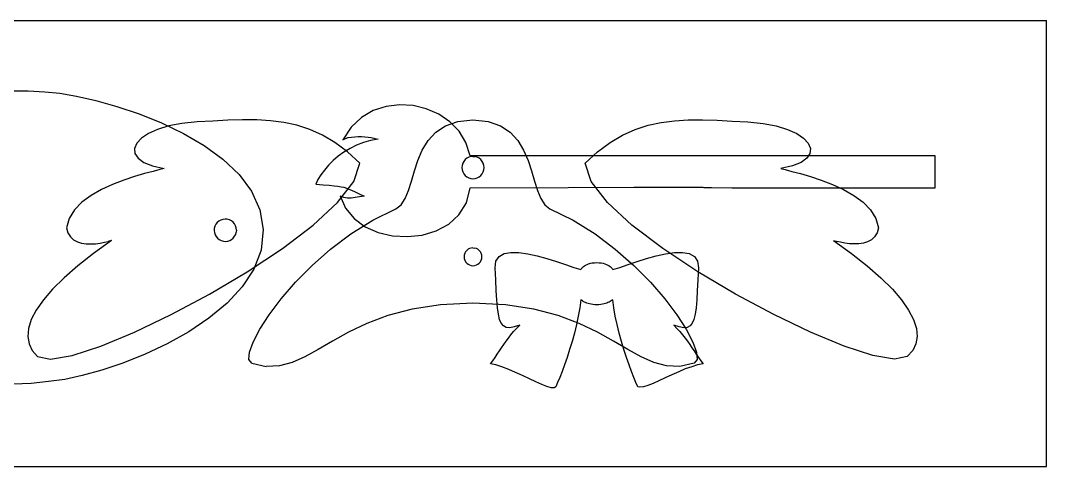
# Model space of a CAD drawing. Extents: x -1 to 1, y -0.25 to 0.25.
# Drawn here: x -0.151 to 1, y -0.25 to 0.25 of the extents above; entities that cross this region are included whole.
import ezdxf

# ---------------------------------------------------------------- set-up
doc = ezdxf.new("R2010")
doc.units = 0

msp = doc.modelspace()

# ---------------------------------------------------------------- linework, layer by layer
for p, q in [((-1, 0.25, 0), (1, 0.25, 0)), ((-1, 0.25, 0), (1, 0.25, 0)), ((1, -0.25, 0), (1, 0.25, 0)), ((1, -0.25, 0), (1, 0.25, 0)), ((-0.1617, 0.1713, 0), (-0.1422, 0.1711, 0)), ((-0.1422, 0.1711, 0), (-0.1237, 0.1701, 0)), ((-0.1237, 0.1701, 0), (-0.1069, 0.1684, 0)), ((-0.1069, 0.1684, 0), (-0.0881, 0.1652, 0)), ((-0.0881, 0.1652, 0), (-0.0664, 0.1603, 0)), ((-0.0664, 0.1603, 0), (-0.0427, 0.1537, 0)), ((-0.0427, 0.1537, 0), (-0.0179, 0.1453, 0)), ((0.2591, 0.1537, 0), (0.2447, 0.149, 0)), ((0.2742, 0.1555, 0), (0.2591, 0.1537, 0)), ((0.2894, 0.1546, 0), (0.2742, 0.1555, 0)), ((0.3043, 0.151, 0), (0.2894, 0.1546, 0)), ((0.3182, 0.145, 0), (0.3043, 0.151, 0)), ((-0.0179, 0.1453, 0), (0.0072, 0.1352, 0)), ((0.0981, 0.1386, 0), (0.0817, 0.1381, 0)), ((0.114, 0.1385, 0), (0.0981, 0.1386, 0)), ((0.1294, 0.1376, 0), (0.114, 0.1385, 0)), ((0.2315, 0.1413, 0), (0.22, 0.1305, 0)), ((0.2447, 0.149, 0), (0.2315, 0.1413, 0)), ((0.3306, 0.1366, 0), (0.3182, 0.145, 0)), ((0.3395, 0.1369, 0), (0.3566, 0.1387, 0)), ((0.3566, 0.1387, 0), (0.3738, 0.1369, 0)), ((0.5828, 0.1376, 0), (0.5982, 0.1385, 0)), ((0.5982, 0.1385, 0), (0.6141, 0.1386, 0)), ((0.6141, 0.1386, 0), (0.6305, 0.1381, 0)), ((0.0027, 0.128, 0), (-0.0075, 0.1233, 0)), ((0.0153, 0.1319, 0), (0.0027, 0.128, 0)), ((0.0072, 0.1352, 0), (0.0319, 0.1233, 0)), ((0.0302, 0.1347, 0), (0.0153, 0.1319, 0)), ((0.0471, 0.1363, 0), (0.0302, 0.1347, 0)), ((0.0648, 0.1373, 0), (0.0471, 0.1363, 0)), ((0.0817, 0.1381, 0), (0.0648, 0.1373, 0)), ((0.1444, 0.1357, 0), (0.1294, 0.1376, 0)), ((0.1591, 0.1326, 0), (0.1444, 0.1357, 0)), ((0.1735, 0.128, 0), (0.1591, 0.1326, 0)), ((0.1877, 0.1216, 0), (0.1735, 0.128, 0)), ((0.22, 0.1305, 0), (0.2108, 0.1164, 0)), ((0.3148, 0.1247, 0), (0.3257, 0.1321, 0)), ((0.3257, 0.1321, 0), (0.3395, 0.1369, 0)), ((0.341, 0.1259, 0), (0.3306, 0.1366, 0)), ((0.3738, 0.1369, 0), (0.3876, 0.1321, 0)), ((0.3876, 0.1321, 0), (0.3985, 0.1247, 0)), ((0.5245, 0.1216, 0), (0.5387, 0.128, 0)), ((0.5387, 0.128, 0), (0.5531, 0.1326, 0)), ((0.5531, 0.1326, 0), (0.5678, 0.1357, 0)), ((0.5678, 0.1357, 0), (0.5828, 0.1376, 0)), ((0.6305, 0.1381, 0), (0.6475, 0.1373, 0)), ((0.6475, 0.1373, 0), (0.6651, 0.1363, 0)), ((0.6651, 0.1363, 0), (0.682, 0.1347, 0)), ((0.682, 0.1347, 0), (0.6969, 0.1319, 0)), ((0.6969, 0.1319, 0), (0.7095, 0.128, 0)), ((0.7095, 0.128, 0), (0.7198, 0.1233, 0)), ((-0.0153, 0.118, 0), (-0.0205, 0.1124, 0)), ((-0.0075, 0.1233, 0), (-0.0153, 0.118, 0)), ((0.0319, 0.1233, 0), (0.0551, 0.1097, 0)), ((0.2018, 0.1133, 0), (0.1877, 0.1216, 0)), ((0.2108, 0.1164, 0), (0.2136, 0.1177, 0)), ((0.2136, 0.1177, 0), (0.2168, 0.1187, 0)), ((0.2168, 0.1187, 0), (0.2203, 0.1193, 0)), ((0.2203, 0.1193, 0), (0.224, 0.1197, 0)), ((0.224, 0.1197, 0), (0.2277, 0.1198, 0)), ((0.2277, 0.1198, 0), (0.2316, 0.1198, 0)), ((0.2316, 0.1198, 0), (0.2353, 0.1195, 0)), ((0.2418, 0.1153, 0), (0.2337, 0.1131, 0)), ((0.2353, 0.1195, 0), (0.239, 0.1191, 0)), ((0.239, 0.1191, 0), (0.2423, 0.1187, 0)), ((0.2502, 0.1168, 0), (0.2418, 0.1153, 0)), ((0.2423, 0.1187, 0), (0.2454, 0.1181, 0)), ((0.2454, 0.1181, 0), (0.2481, 0.1174, 0)), ((0.2481, 0.1174, 0), (0.2502, 0.1168, 0)), ((0.2998, 0.1046, 0), (0.3063, 0.1154, 0)), ((0.3063, 0.1154, 0), (0.3148, 0.1247, 0)), ((0.3488, 0.1131, 0), (0.341, 0.1259, 0)), ((0.3985, 0.1247, 0), (0.407, 0.1154, 0)), ((0.407, 0.1154, 0), (0.4135, 0.1046, 0)), ((0.5104, 0.1133, 0), (0.5245, 0.1216, 0)), ((0.7198, 0.1233, 0), (0.7275, 0.118, 0)), ((0.7275, 0.118, 0), (0.7327, 0.1124, 0)), ((-0.0205, 0.1124, 0), (-0.0229, 0.1066, 0)), ((-0.0229, 0.1066, 0), (-0.0225, 0.101, 0)), ((0.0551, 0.1097, 0), (0.0762, 0.0944, 0)), ((0.2158, 0.1029, 0), (0.2018, 0.1133, 0)), ((0.2187, 0.1065, 0), (0.2118, 0.1024, 0)), ((0.2259, 0.1101, 0), (0.2187, 0.1065, 0)), ((0.2337, 0.1131, 0), (0.2259, 0.1101, 0)), ((0.2949, 0.0931, 0), (0.2998, 0.1046, 0)), ((0.3535, 0.0983, 0), (0.3488, 0.1131, 0)), ((0.4135, 0.1046, 0), (0.4184, 0.0931, 0)), ((0.4964, 0.1029, 0), (0.5104, 0.1133, 0)), ((0.7327, 0.1124, 0), (0.7351, 0.1066, 0)), ((0.7351, 0.1066, 0), (0.7347, 0.101, 0)), ((-0.0225, 0.101, 0), (-0.0191, 0.0957, 0)), ((-0.0191, 0.0957, 0), (-0.0126, 0.0909, 0)), ((0.0762, 0.0944, 0), (0.0942, 0.0773, 0)), ((0.1997, 0.0929, 0), (0.1945, 0.0877, 0)), ((0.2055, 0.0978, 0), (0.1997, 0.0929, 0)), ((0.2118, 0.1024, 0), (0.2055, 0.0978, 0)), ((0.2298, 0.0901, 0), (0.2158, 0.1029, 0)), ((0.2909, 0.0814, 0), (0.2949, 0.0931, 0)), ((0.3463, 0.0921, 0), (0.3451, 0.0899, 0)), ((0.3478, 0.094, 0), (0.3463, 0.0921, 0)), ((0.3497, 0.0955, 0), (0.3478, 0.094, 0)), ((0.3519, 0.0967, 0), (0.3497, 0.0955, 0)), ((0.3542, 0.0974, 0), (0.3519, 0.0967, 0)), ((0.4634, 0.0983, 0), (0.3535, 0.0983, 0)), ((0.3566, 0.0976, 0), (0.3542, 0.0974, 0)), ((0.3566, 0.0976, 0), (0.3591, 0.0974, 0)), ((0.3614, 0.0967, 0), (0.3591, 0.0974, 0)), ((0.3636, 0.0955, 0), (0.3614, 0.0967, 0)), ((0.3655, 0.094, 0), (0.3636, 0.0955, 0)), ((0.367, 0.0921, 0), (0.3655, 0.094, 0)), ((0.3682, 0.0899, 0), (0.367, 0.0921, 0)), ((0.4184, 0.0931, 0), (0.4224, 0.0814, 0)), ((0.5371, 0.0983, 0), (0.4634, 0.0983, 0)), ((0.4824, 0.0901, 0), (0.4964, 0.1029, 0)), ((0.5818, 0.0983, 0), (0.5371, 0.0983, 0)), ((0.6048, 0.0983, 0), (0.5818, 0.0983, 0)), ((0.6132, 0.0983, 0), (0.6048, 0.0983, 0)), ((0.6144, 0.0983, 0), (0.6132, 0.0983, 0)), ((0.6156, 0.0983, 0), (0.6144, 0.0983, 0)), ((0.6241, 0.0983, 0), (0.6156, 0.0983, 0)), ((0.647, 0.0983, 0), (0.6241, 0.0983, 0)), ((0.6917, 0.0983, 0), (0.647, 0.0983, 0)), ((0.7654, 0.0983, 0), (0.6917, 0.0983, 0)), ((0.7313, 0.0957, 0), (0.7248, 0.0909, 0)), ((0.7347, 0.101, 0), (0.7313, 0.0957, 0)), ((0.8753, 0.0983, 0), (0.7654, 0.0983, 0)), ((0.8753, 0.097, 0), (0.8753, 0.0983, 0)), ((0.8753, 0.096, 0), (0.8753, 0.097, 0)), ((0.8753, 0.0953, 0), (0.8753, 0.096, 0)), ((0.8753, 0.0946, 0), (0.8753, 0.0953, 0)), ((0.8753, 0.0939, 0), (0.8753, 0.0946, 0)), ((0.8753, 0.0932, 0), (0.8753, 0.0939, 0)), ((0.8753, 0.0922, 0), (0.8753, 0.0932, 0)), ((0.8753, 0.0909, 0), (0.8753, 0.0922, 0)), ((-0.0126, 0.0909, 0), (-0.0028, 0.0869, 0)), ((-0.0022, 0.0809, 0), (-0.0119, 0.0784, 0)), ((-0.0028, 0.0869, 0), (0.0103, 0.084, 0)), ((0.0053, 0.0828, 0), (-0.0022, 0.0809, 0)), ((0.0103, 0.084, 0), (0.0053, 0.0828, 0)), ((0.1899, 0.0824, 0), (0.186, 0.077, 0)), ((0.1945, 0.0877, 0), (0.1899, 0.0824, 0)), ((0.2229, 0.0695, 0), (0.2298, 0.0901, 0)), ((0.2875, 0.0699, 0), (0.2909, 0.0814, 0)), ((0.3444, 0.0876, 0), (0.3441, 0.0851, 0)), ((0.3441, 0.0851, 0), (0.3444, 0.0827, 0)), ((0.3451, 0.0899, 0), (0.3444, 0.0876, 0)), ((0.3444, 0.0827, 0), (0.3451, 0.0804, 0)), ((0.3689, 0.0876, 0), (0.3682, 0.0899, 0)), ((0.3682, 0.0804, 0), (0.3689, 0.0827, 0)), ((0.3691, 0.0851, 0), (0.3689, 0.0876, 0)), ((0.3689, 0.0827, 0), (0.3691, 0.0851, 0)), ((0.4224, 0.0814, 0), (0.4258, 0.0699, 0)), ((0.4893, 0.0695, 0), (0.4824, 0.0901, 0)), ((0.715, 0.0869, 0), (0.7019, 0.084, 0)), ((0.7019, 0.084, 0), (0.7069, 0.0828, 0)), ((0.7069, 0.0828, 0), (0.7144, 0.0809, 0)), ((0.7144, 0.0809, 0), (0.7241, 0.0784, 0)), ((0.7248, 0.0909, 0), (0.715, 0.0869, 0)), ((0.8753, 0.0892, 0), (0.8753, 0.0909, 0)), ((0.8753, 0.0869, 0), (0.8753, 0.0892, 0)), ((0.8753, 0.084, 0), (0.8753, 0.0869, 0)), ((0.8753, 0.0803, 0), (0.8753, 0.084, 0)), ((-0.0352, 0.0711, 0), (-0.0478, 0.0662, 0)), ((-0.0231, 0.0751, 0), (-0.0352, 0.0711, 0)), ((-0.0119, 0.0784, 0), (-0.0231, 0.0751, 0)), ((0.0942, 0.0773, 0), (0.1083, 0.0585, 0)), ((0.1827, 0.0717, 0), (0.1802, 0.0665, 0)), ((0.186, 0.077, 0), (0.1827, 0.0717, 0)), ((0.2047, 0.046, 0), (0.2229, 0.0695, 0)), ((0.2842, 0.0594, 0), (0.2875, 0.0699, 0)), ((0.3451, 0.0804, 0), (0.3463, 0.0782, 0)), ((0.3463, 0.0782, 0), (0.3478, 0.0763, 0)), ((0.3478, 0.0763, 0), (0.3497, 0.0747, 0)), ((0.3497, 0.0747, 0), (0.3519, 0.0736, 0)), ((0.3519, 0.0736, 0), (0.3542, 0.0729, 0)), ((0.3542, 0.0729, 0), (0.3566, 0.0726, 0)), ((0.3566, 0.0726, 0), (0.3591, 0.0729, 0)), ((0.3591, 0.0729, 0), (0.3614, 0.0736, 0)), ((0.3614, 0.0736, 0), (0.3636, 0.0747, 0)), ((0.3636, 0.0747, 0), (0.3655, 0.0763, 0)), ((0.3655, 0.0763, 0), (0.367, 0.0782, 0)), ((0.367, 0.0782, 0), (0.3682, 0.0804, 0)), ((0.4258, 0.0699, 0), (0.4291, 0.0594, 0)), ((0.5075, 0.046, 0), (0.4893, 0.0695, 0)), ((0.7241, 0.0784, 0), (0.7353, 0.0751, 0)), ((0.7353, 0.0751, 0), (0.7474, 0.0711, 0)), ((0.7474, 0.0711, 0), (0.76, 0.0662, 0)), ((0.8753, 0.0767, 0), (0.8753, 0.0803, 0)), ((0.8753, 0.0738, 0), (0.8753, 0.0767, 0)), ((0.8753, 0.0715, 0), (0.8753, 0.0738, 0)), ((0.8753, 0.0698, 0), (0.8753, 0.0715, 0)), ((0.8753, 0.0685, 0), (0.8753, 0.0698, 0)), ((-0.0601, 0.0605, 0), (-0.0717, 0.0538, 0)), ((-0.0478, 0.0662, 0), (-0.0601, 0.0605, 0)), ((0.1083, 0.0585, 0), (0.1176, 0.0379, 0)), ((0.1802, 0.0665, 0), (0.1886, 0.0658, 0)), ((0.1886, 0.0658, 0), (0.1954, 0.0653, 0)), ((0.1954, 0.0653, 0), (0.2009, 0.0647, 0)), ((0.2009, 0.0647, 0), (0.2052, 0.0642, 0)), ((0.2052, 0.0642, 0), (0.2088, 0.0637, 0)), ((0.2088, 0.0637, 0), (0.2118, 0.063, 0)), ((0.2118, 0.063, 0), (0.2146, 0.0621, 0)), ((0.2146, 0.0621, 0), (0.2174, 0.0611, 0)), ((0.2174, 0.0611, 0), (0.2205, 0.0597, 0)), ((0.2205, 0.0597, 0), (0.2243, 0.0579, 0)), ((0.2243, 0.0579, 0), (0.2289, 0.0558, 0)), ((0.2806, 0.0504, 0), (0.2842, 0.0594, 0)), ((0.3492, 0.0457, 0), (0.3535, 0.0623, 0)), ((0.3535, 0.0623, 0), (0.4634, 0.0627, 0)), ((0.4291, 0.0594, 0), (0.4327, 0.0504, 0)), ((0.4634, 0.0627, 0), (0.5371, 0.063, 0)), ((0.5371, 0.063, 0), (0.5818, 0.0631, 0)), ((0.5818, 0.0631, 0), (0.6048, 0.0632, 0)), ((0.6048, 0.0632, 0), (0.6132, 0.0631, 0)), ((0.6132, 0.0631, 0), (0.6144, 0.063, 0)), ((0.6144, 0.063, 0), (0.6156, 0.0629, 0)), ((0.6156, 0.0629, 0), (0.6241, 0.0627, 0)), ((0.6241, 0.0627, 0), (0.647, 0.0626, 0)), ((0.647, 0.0626, 0), (0.6917, 0.0624, 0)), ((0.6917, 0.0624, 0), (0.7654, 0.0623, 0)), ((0.76, 0.0662, 0), (0.7723, 0.0605, 0)), ((0.7654, 0.0623, 0), (0.8753, 0.0623, 0)), ((0.7723, 0.0605, 0), (0.7839, 0.0538, 0)), ((0.8753, 0.0675, 0), (0.8753, 0.0685, 0)), ((0.8753, 0.0667, 0), (0.8753, 0.0675, 0)), ((0.8753, 0.0661, 0), (0.8753, 0.0667, 0)), ((0.8753, 0.0654, 0), (0.8753, 0.0661, 0)), ((0.8753, 0.0646, 0), (0.8753, 0.0654, 0)), ((0.8753, 0.0636, 0), (0.8753, 0.0646, 0)), ((0.8753, 0.0623, 0), (0.8753, 0.0636, 0)), ((-0.082, 0.0463, 0), (-0.0905, 0.0377, 0)), ((-0.0717, 0.0538, 0), (-0.082, 0.0463, 0)), ((0.2078, 0.0536, 0), (0.2137, 0.0395, 0)), ((0.2078, 0.0536, 0), (0.2097, 0.0525, 0)), ((0.2117, 0.0517, 0), (0.2097, 0.0525, 0)), ((0.2136, 0.0511, 0), (0.2117, 0.0517, 0)), ((0.2157, 0.0508, 0), (0.2136, 0.0511, 0)), ((0.2177, 0.0508, 0), (0.2157, 0.0508, 0)), ((0.2199, 0.0509, 0), (0.2177, 0.0508, 0)), ((0.2221, 0.0511, 0), (0.2199, 0.0509, 0)), ((0.2244, 0.0514, 0), (0.2221, 0.0511, 0)), ((0.2268, 0.0518, 0), (0.2244, 0.0514, 0)), ((0.2293, 0.0523, 0), (0.2268, 0.0518, 0)), ((0.2289, 0.0558, 0), (0.2346, 0.0531, 0)), ((0.2319, 0.0527, 0), (0.2293, 0.0523, 0)), ((0.2346, 0.0531, 0), (0.2319, 0.0527, 0)), ((0.2761, 0.0434, 0), (0.2806, 0.0504, 0)), ((0.4327, 0.0504, 0), (0.4372, 0.0434, 0)), ((0.7839, 0.0538, 0), (0.7942, 0.0463, 0)), ((0.7942, 0.0463, 0), (0.8027, 0.0377, 0)), ((-0.0905, 0.0377, 0), (-0.0964, 0.0281, 0)), ((0.1176, 0.0379, 0), (0.1214, 0.0156, 0)), ((0.1772, 0.0207, 0), (0.2047, 0.046, 0)), ((0.2137, 0.0395, 0), (0.2232, 0.0279, 0)), ((0.2442, 0.026, 0), (0.2702, 0.039, 0)), ((0.2702, 0.039, 0), (0.2761, 0.0434, 0)), ((0.3409, 0.0322, 0), (0.3492, 0.0457, 0)), ((0.4372, 0.0434, 0), (0.443, 0.039, 0)), ((0.443, 0.039, 0), (0.4691, 0.026, 0)), ((0.535, 0.0207, 0), (0.5075, 0.046, 0)), ((0.8027, 0.0377, 0), (0.8086, 0.0281, 0)), ((-0.0964, 0.0281, 0), (-0.0994, 0.0175, 0)), ((0.0698, 0.0235, 0), (0.0683, 0.0216, 0)), ((0.0717, 0.0251, 0), (0.0698, 0.0235, 0)), ((0.0738, 0.0263, 0), (0.0717, 0.0251, 0)), ((0.0762, 0.027, 0), (0.0738, 0.0263, 0)), ((0.0786, 0.0273, 0), (0.0762, 0.027, 0)), ((0.081, 0.0271, 0), (0.0786, 0.0273, 0)), ((0.0834, 0.0264, 0), (0.081, 0.0271, 0)), ((0.0856, 0.0253, 0), (0.0834, 0.0264, 0)), ((0.0875, 0.0238, 0), (0.0856, 0.0253, 0)), ((0.0891, 0.0219, 0), (0.0875, 0.0238, 0)), ((0.2197, 0.0107, 0), (0.2442, 0.026, 0)), ((0.2232, 0.0279, 0), (0.2358, 0.0188, 0)), ((0.3294, 0.0217, 0), (0.3409, 0.0322, 0)), ((0.4691, 0.026, 0), (0.4936, 0.0107, 0)), ((0.8086, 0.0281, 0), (0.8116, 0.0175, 0)), ((-0.0994, 0.0175, 0), (-0.0977, 0.0118, 0)), ((-0.0977, 0.0118, 0), (-0.0949, 0.0074, 0)), ((0.0665, 0.017, 0), (0.0663, 0.0146, 0)), ((0.0663, 0.0146, 0), (0.0666, 0.0122, 0)), ((0.0672, 0.0194, 0), (0.0665, 0.017, 0)), ((0.0666, 0.0122, 0), (0.0674, 0.0098, 0)), ((0.0683, 0.0216, 0), (0.0672, 0.0194, 0)), ((0.0903, 0.0198, 0), (0.0891, 0.0219, 0)), ((0.091, 0.0175, 0), (0.0903, 0.0198, 0)), ((0.0905, 0.0102, 0), (0.0911, 0.0126, 0)), ((0.0913, 0.015, 0), (0.091, 0.0175, 0)), ((0.0913, 0.015, 0), (0.0911, 0.0126, 0)), ((0.1214, 0.0156, 0), (0.119, -0.0073, 0)), ((0.1428, -0.0056, 0), (0.1772, 0.0207, 0)), ((0.2358, 0.0188, 0), (0.2504, 0.0124, 0)), ((0.2504, 0.0124, 0), (0.2665, 0.0087, 0)), ((0.2998, 0.0095, 0), (0.3154, 0.0142, 0)), ((0.3154, 0.0142, 0), (0.3294, 0.0217, 0)), ((0.5695, -0.0056, 0), (0.535, 0.0207, 0)), ((0.8099, 0.0118, 0), (0.8072, 0.0074, 0)), ((0.8116, 0.0175, 0), (0.8099, 0.0118, 0)), ((-0.0949, 0.0074, 0), (-0.0914, 0.0041, 0)), ((-0.0914, 0.0041, 0), (-0.0871, 0.0018, 0)), ((-0.0871, 0.0018, 0), (-0.0824, 0.0003, 0)), ((-0.0824, 0.0003, 0), (-0.0773, -0.0004, 0)), ((-0.0488, 0.0034, 0), (-0.0691, -0.0112, 0)), ((-0.0668, -0.0002, 0), (-0.0616, 0.0005, 0)), ((-0.0616, 0.0005, 0), (-0.0568, 0.0014, 0)), ((-0.0568, 0.0014, 0), (-0.0525, 0.0024, 0)), ((-0.0488, 0.0034, 0), (-0.0525, 0.0024, 0)), ((0.0674, 0.0098, 0), (0.0686, 0.0077, 0)), ((0.0686, 0.0077, 0), (0.0701, 0.0058, 0)), ((0.0701, 0.0058, 0), (0.0721, 0.0043, 0)), ((0.0721, 0.0043, 0), (0.0742, 0.0032, 0)), ((0.0742, 0.0032, 0), (0.0766, 0.0025, 0)), ((0.0766, 0.0025, 0), (0.079, 0.0023, 0)), ((0.079, 0.0023, 0), (0.0815, 0.0026, 0)), ((0.0815, 0.0026, 0), (0.0838, 0.0034, 0)), ((0.0838, 0.0034, 0), (0.0859, 0.0045, 0)), ((0.0859, 0.0045, 0), (0.0878, 0.0061, 0)), ((0.0878, 0.0061, 0), (0.0893, 0.0081, 0)), ((0.0893, 0.0081, 0), (0.0905, 0.0102, 0)), ((0.1969, -0.0065, 0), (0.2197, 0.0107, 0)), ((0.2665, 0.0087, 0), (0.2832, 0.0077, 0)), ((0.2832, 0.0077, 0), (0.2998, 0.0095, 0)), ((0.4936, 0.0107, 0), (0.5163, -0.0065, 0)), ((0.761, 0.0034, 0), (0.7813, -0.0112, 0)), ((0.761, 0.0034, 0), (0.7647, 0.0024, 0)), ((0.769, 0.0014, 0), (0.7647, 0.0024, 0)), ((0.7738, 0.0005, 0), (0.769, 0.0014, 0)), ((0.779, -0.0002, 0), (0.7738, 0.0005, 0)), ((0.7946, 0.0003, 0), (0.7895, -0.0004, 0)), ((0.7993, 0.0018, 0), (0.7946, 0.0003, 0)), ((0.8036, 0.0041, 0), (0.7993, 0.0018, 0)), ((0.8072, 0.0074, 0), (0.8036, 0.0041, 0)), ((-0.0691, -0.0112, 0), (-0.0868, -0.0252, 0)), ((-0.0773, -0.0004, 0), (-0.072, -0.0005, 0)), ((-0.072, -0.0005, 0), (-0.0668, -0.0002, 0)), ((0.1033, -0.0317, 0), (0.1428, -0.0056, 0)), ((0.119, -0.0073, 0), (0.1108, -0.0287, 0)), ((0.1762, -0.0248, 0), (0.1969, -0.0065, 0)), ((0.3474, -0.011, 0), (0.3468, -0.0129, 0)), ((0.3483, -0.0093, 0), (0.3474, -0.011, 0)), ((0.3496, -0.0078, 0), (0.3483, -0.0093, 0)), ((0.3511, -0.0065, 0), (0.3496, -0.0078, 0)), ((0.3528, -0.0056, 0), (0.3511, -0.0065, 0)), ((0.3547, -0.0051, 0), (0.3528, -0.0056, 0)), ((0.3566, -0.0049, 0), (0.3547, -0.0051, 0)), ((0.3566, -0.0049, 0), (0.3586, -0.0051, 0)), ((0.3605, -0.0056, 0), (0.3586, -0.0051, 0)), ((0.3622, -0.0065, 0), (0.3605, -0.0056, 0)), ((0.3637, -0.0078, 0), (0.3622, -0.0065, 0)), ((0.365, -0.0093, 0), (0.3637, -0.0078, 0)), ((0.3659, -0.011, 0), (0.365, -0.0093, 0)), ((0.3665, -0.0129, 0), (0.3659, -0.011, 0)), ((0.386, -0.0144, 0), (0.3917, -0.0113, 0)), ((0.3917, -0.0113, 0), (0.3992, -0.01, 0)), ((0.3992, -0.01, 0), (0.4082, -0.0102, 0)), ((0.4082, -0.0102, 0), (0.4182, -0.0117, 0)), ((0.5163, -0.0065, 0), (0.5371, -0.0248, 0)), ((0.6089, -0.0317, 0), (0.5695, -0.0056, 0)), ((0.5728, -0.0117, 0), (0.5828, -0.0102, 0)), ((0.5828, -0.0102, 0), (0.5918, -0.01, 0)), ((0.5918, -0.01, 0), (0.5993, -0.0113, 0)), ((0.5993, -0.0113, 0), (0.605, -0.0144, 0)), ((0.7842, -0.0005, 0), (0.779, -0.0002, 0)), ((0.7813, -0.0112, 0), (0.799, -0.0252, 0)), ((0.7895, -0.0004, 0), (0.7842, -0.0005, 0)), ((0.3468, -0.0129, 0), (0.3466, -0.0149, 0)), ((0.3466, -0.0149, 0), (0.3468, -0.0168, 0)), ((0.3468, -0.0168, 0), (0.3474, -0.0187, 0)), ((0.3474, -0.0187, 0), (0.3483, -0.0204, 0)), ((0.3483, -0.0204, 0), (0.3496, -0.0219, 0)), ((0.3496, -0.0219, 0), (0.3511, -0.0232, 0)), ((0.3622, -0.0232, 0), (0.3637, -0.0219, 0)), ((0.3637, -0.0219, 0), (0.365, -0.0204, 0)), ((0.365, -0.0204, 0), (0.3659, -0.0187, 0)), ((0.3659, -0.0187, 0), (0.3665, -0.0168, 0)), ((0.3666, -0.0149, 0), (0.3665, -0.0129, 0)), ((0.3665, -0.0168, 0), (0.3666, -0.0149, 0)), ((0.3815, -0.0274, 0), (0.3824, -0.0197, 0)), ((0.3824, -0.0197, 0), (0.386, -0.0144, 0)), ((0.4182, -0.0117, 0), (0.4288, -0.014, 0)), ((0.4288, -0.014, 0), (0.4396, -0.017, 0)), ((0.4396, -0.017, 0), (0.4503, -0.0203, 0)), ((0.4503, -0.0203, 0), (0.4604, -0.0237, 0)), ((0.4846, -0.0235, 0), (0.4864, -0.0228, 0)), ((0.4864, -0.0228, 0), (0.4883, -0.0222, 0)), ((0.4883, -0.0222, 0), (0.4905, -0.0218, 0)), ((0.4905, -0.0218, 0), (0.4929, -0.0215, 0)), ((0.4929, -0.0215, 0), (0.4955, -0.0214, 0)), ((0.4955, -0.0214, 0), (0.4981, -0.0215, 0)), ((0.4981, -0.0215, 0), (0.5006, -0.0218, 0)), ((0.5006, -0.0218, 0), (0.5027, -0.0222, 0)), ((0.5027, -0.0222, 0), (0.5047, -0.0228, 0)), ((0.5047, -0.0228, 0), (0.5065, -0.0235, 0)), ((0.5306, -0.0237, 0), (0.5407, -0.0203, 0)), ((0.5407, -0.0203, 0), (0.5514, -0.017, 0)), ((0.5514, -0.017, 0), (0.5622, -0.014, 0)), ((0.5622, -0.014, 0), (0.5728, -0.0117, 0)), ((0.605, -0.0144, 0), (0.6086, -0.0197, 0)), ((0.6086, -0.0197, 0), (0.6095, -0.0274, 0)), ((-0.0868, -0.0252, 0), (-0.1021, -0.0386, 0)), ((0.0611, -0.0567, 0), (0.1033, -0.0317, 0)), ((0.1108, -0.0287, 0), (0.0978, -0.0486, 0)), ((0.1576, -0.0435, 0), (0.1762, -0.0248, 0)), ((0.3511, -0.0232, 0), (0.3528, -0.0241, 0)), ((0.3528, -0.0241, 0), (0.3547, -0.0247, 0)), ((0.3547, -0.0247, 0), (0.3566, -0.0249, 0)), ((0.3566, -0.0249, 0), (0.3586, -0.0247, 0)), ((0.3586, -0.0247, 0), (0.3605, -0.0241, 0)), ((0.3605, -0.0241, 0), (0.3622, -0.0232, 0)), ((0.3822, -0.0409, 0), (0.3815, -0.0274, 0)), ((0.4604, -0.0237, 0), (0.4696, -0.0268, 0)), ((0.4696, -0.0268, 0), (0.4775, -0.0293, 0)), ((0.4775, -0.0293, 0), (0.478, -0.0285, 0)), ((0.478, -0.0285, 0), (0.4787, -0.0277, 0)), ((0.4787, -0.0277, 0), (0.4795, -0.0268, 0)), ((0.4795, -0.0268, 0), (0.4805, -0.0259, 0)), ((0.4805, -0.0259, 0), (0.4817, -0.0251, 0)), ((0.4817, -0.0251, 0), (0.483, -0.0242, 0)), ((0.483, -0.0242, 0), (0.4846, -0.0235, 0)), ((0.5065, -0.0235, 0), (0.508, -0.0242, 0)), ((0.508, -0.0242, 0), (0.5094, -0.0251, 0)), ((0.5094, -0.0251, 0), (0.5105, -0.0259, 0)), ((0.5105, -0.0259, 0), (0.5115, -0.0268, 0)), ((0.5115, -0.0268, 0), (0.5123, -0.0277, 0)), ((0.5123, -0.0277, 0), (0.513, -0.0285, 0)), ((0.513, -0.0285, 0), (0.5135, -0.0293, 0)), ((0.5135, -0.0293, 0), (0.5214, -0.0268, 0)), ((0.5214, -0.0268, 0), (0.5306, -0.0237, 0)), ((0.5371, -0.0248, 0), (0.5557, -0.0435, 0)), ((0.6095, -0.0274, 0), (0.6088, -0.0409, 0)), ((0.6511, -0.0567, 0), (0.6089, -0.0317, 0)), ((0.799, -0.0252, 0), (0.8143, -0.0386, 0)), ((-0.1021, -0.0386, 0), (-0.1149, -0.0513, 0)), ((0.1415, -0.0621, 0), (0.1576, -0.0435, 0)), ((0.3828, -0.0529, 0), (0.3822, -0.0409, 0)), ((0.5557, -0.0435, 0), (0.5718, -0.0621, 0)), ((0.6088, -0.0409, 0), (0.6082, -0.0529, 0)), ((0.8143, -0.0386, 0), (0.8271, -0.0513, 0)), ((-0.1149, -0.0513, 0), (-0.1253, -0.0633, 0)), ((0.0182, -0.0796, 0), (0.0611, -0.0567, 0)), ((0.0978, -0.0486, 0), (0.0808, -0.067, 0)), ((0.3834, -0.0632, 0), (0.3828, -0.0529, 0)), ((0.6082, -0.0529, 0), (0.6076, -0.0632, 0)), ((0.694, -0.0796, 0), (0.6511, -0.0567, 0)), ((0.8271, -0.0513, 0), (0.8375, -0.0633, 0)), ((-0.1253, -0.0633, 0), (-0.1332, -0.0747, 0)), ((0.0808, -0.067, 0), (0.0605, -0.0838, 0)), ((0.128, -0.0799, 0), (0.1415, -0.0621, 0)), ((0.3201, -0.0687, 0), (0.2884, -0.0735, 0)), ((0.3566, -0.0669, 0), (0.3201, -0.0687, 0)), ((0.3932, -0.0687, 0), (0.3566, -0.0669, 0)), ((0.3841, -0.072, 0), (0.3834, -0.0632, 0)), ((0.4249, -0.0735, 0), (0.3932, -0.0687, 0)), ((0.4775, -0.063, 0), (0.4764, -0.072, 0)), ((0.4784, -0.0637, 0), (0.4775, -0.063, 0)), ((0.4794, -0.0644, 0), (0.4784, -0.0637, 0)), ((0.4804, -0.065, 0), (0.4794, -0.0644, 0)), ((0.4816, -0.0657, 0), (0.4804, -0.065, 0)), ((0.4828, -0.0663, 0), (0.4816, -0.0657, 0)), ((0.4842, -0.0669, 0), (0.4828, -0.0663, 0)), ((0.4857, -0.0674, 0), (0.4842, -0.0669, 0)), ((0.4873, -0.0678, 0), (0.4857, -0.0674, 0)), ((0.4891, -0.0682, 0), (0.4873, -0.0678, 0)), ((0.4911, -0.0684, 0), (0.4891, -0.0682, 0)), ((0.4932, -0.0686, 0), (0.4911, -0.0684, 0)), ((0.4955, -0.0687, 0), (0.4932, -0.0686, 0)), ((0.4978, -0.0686, 0), (0.4955, -0.0687, 0)), ((0.4999, -0.0684, 0), (0.4978, -0.0686, 0)), ((0.5019, -0.0682, 0), (0.4999, -0.0684, 0)), ((0.5037, -0.0678, 0), (0.5019, -0.0682, 0)), ((0.5053, -0.0674, 0), (0.5037, -0.0678, 0)), ((0.5068, -0.0669, 0), (0.5053, -0.0674, 0)), ((0.5081, -0.0663, 0), (0.5068, -0.0669, 0)), ((0.5094, -0.0657, 0), (0.5081, -0.0663, 0)), ((0.5105, -0.065, 0), (0.5094, -0.0657, 0)), ((0.5116, -0.0644, 0), (0.5105, -0.065, 0)), ((0.5126, -0.0637, 0), (0.5116, -0.0644, 0)), ((0.5135, -0.063, 0), (0.5126, -0.0637, 0)), ((0.5146, -0.072, 0), (0.5135, -0.063, 0)), ((0.5718, -0.0621, 0), (0.5853, -0.0799, 0)), ((0.6076, -0.0632, 0), (0.6069, -0.072, 0)), ((0.8375, -0.0633, 0), (0.8454, -0.0747, 0)), ((-0.1332, -0.0747, 0), (-0.1388, -0.0853, 0)), ((-0.0232, -0.0994, 0), (0.0182, -0.0796, 0)), ((0.1174, -0.0962, 0), (0.128, -0.0799, 0)), ((0.2884, -0.0735, 0), (0.2611, -0.0807, 0)), ((0.3851, -0.0793, 0), (0.3841, -0.072, 0)), ((0.3865, -0.0851, 0), (0.3851, -0.0793, 0)), ((0.4522, -0.0807, 0), (0.4249, -0.0735, 0)), ((0.4764, -0.072, 0), (0.4748, -0.0814, 0)), ((0.5162, -0.0814, 0), (0.5146, -0.072, 0)), ((0.5853, -0.0799, 0), (0.5959, -0.0962, 0)), ((0.6059, -0.0793, 0), (0.6045, -0.0851, 0)), ((0.6069, -0.072, 0), (0.6059, -0.0793, 0)), ((0.7354, -0.0994, 0), (0.694, -0.0796, 0)), ((0.8454, -0.0747, 0), (0.851, -0.0853, 0)), ((-0.1388, -0.0853, 0), (-0.142, -0.0952, 0)), ((0.0605, -0.0838, 0), (0.0379, -0.099, 0)), ((0.2375, -0.0896, 0), (0.217, -0.0994, 0)), ((0.2611, -0.0807, 0), (0.2375, -0.0896, 0)), ((0.3883, -0.0895, 0), (0.3865, -0.0851, 0)), ((0.3908, -0.0925, 0), (0.3883, -0.0895, 0)), ((0.4091, -0.0915, 0), (0.403, -0.0936, 0)), ((0.4091, -0.0915, 0), (0.4055, -0.0952, 0)), ((0.4758, -0.0896, 0), (0.4522, -0.0807, 0)), ((0.4727, -0.0909, 0), (0.4704, -0.1004, 0)), ((0.4748, -0.0814, 0), (0.4727, -0.0909, 0)), ((0.4963, -0.0994, 0), (0.4758, -0.0896, 0)), ((0.5183, -0.0909, 0), (0.5162, -0.0814, 0)), ((0.5206, -0.1004, 0), (0.5183, -0.0909, 0)), ((0.588, -0.0936, 0), (0.5819, -0.0915, 0)), ((0.5819, -0.0915, 0), (0.5855, -0.0952, 0)), ((0.6027, -0.0895, 0), (0.6002, -0.0925, 0)), ((0.6045, -0.0851, 0), (0.6027, -0.0895, 0)), ((0.851, -0.0853, 0), (0.8542, -0.0952, 0)), ((-0.142, -0.0952, 0), (-0.1429, -0.1043, 0)), ((-0.061, -0.115, 0), (-0.0232, -0.0994, 0)), ((0.0379, -0.099, 0), (0.0137, -0.1124, 0)), ((0.11, -0.1105, 0), (0.1174, -0.0962, 0)), ((0.217, -0.0994, 0), (0.199, -0.1094, 0)), ((0.394, -0.0942, 0), (0.3908, -0.0925, 0)), ((0.398, -0.0945, 0), (0.394, -0.0942, 0)), ((0.3964, -0.106, 0), (0.3992, -0.1024, 0)), ((0.403, -0.0936, 0), (0.398, -0.0945, 0)), ((0.3992, -0.1024, 0), (0.4022, -0.0988, 0)), ((0.4022, -0.0988, 0), (0.4055, -0.0952, 0)), ((0.4704, -0.1004, 0), (0.4678, -0.1098, 0)), ((0.5143, -0.1094, 0), (0.4963, -0.0994, 0)), ((0.5232, -0.1098, 0), (0.5206, -0.1004, 0)), ((0.5855, -0.0952, 0), (0.5888, -0.0988, 0)), ((0.593, -0.0945, 0), (0.588, -0.0936, 0)), ((0.5888, -0.0988, 0), (0.5918, -0.1024, 0)), ((0.5918, -0.1024, 0), (0.5946, -0.106, 0)), ((0.597, -0.0942, 0), (0.593, -0.0945, 0)), ((0.5959, -0.0962, 0), (0.6033, -0.1105, 0)), ((0.6002, -0.0925, 0), (0.597, -0.0942, 0)), ((0.7732, -0.115, 0), (0.7354, -0.0994, 0)), ((0.8542, -0.0952, 0), (0.8551, -0.1043, 0)), ((-0.1429, -0.1043, 0), (-0.1414, -0.1126, 0)), ((-0.1414, -0.1126, 0), (-0.1377, -0.1201, 0)), ((-0.0931, -0.1254, 0), (-0.061, -0.115, 0)), ((0.0137, -0.1124, 0), (-0.0112, -0.1241, 0)), ((0.1058, -0.122, 0), (0.11, -0.1105, 0)), ((0.199, -0.1094, 0), (0.1829, -0.1189, 0)), ((0.3887, -0.1169, 0), (0.3912, -0.1133, 0)), ((0.3912, -0.1133, 0), (0.3937, -0.1096, 0)), ((0.3937, -0.1096, 0), (0.3964, -0.106, 0)), ((0.4678, -0.1098, 0), (0.465, -0.119, 0)), ((0.5304, -0.1189, 0), (0.5143, -0.1094, 0)), ((0.526, -0.119, 0), (0.5232, -0.1098, 0)), ((0.5946, -0.106, 0), (0.5973, -0.1096, 0)), ((0.5973, -0.1096, 0), (0.5998, -0.1133, 0)), ((0.5998, -0.1133, 0), (0.6023, -0.1169, 0)), ((0.6033, -0.1105, 0), (0.6074, -0.122, 0)), ((0.8053, -0.1254, 0), (0.7732, -0.115, 0)), ((0.8536, -0.1126, 0), (0.8499, -0.1201, 0)), ((0.8551, -0.1043, 0), (0.8536, -0.1126, 0)), ((-0.1377, -0.1201, 0), (-0.1317, -0.1268, 0)), ((-0.1174, -0.1297, 0), (-0.0931, -0.1254, 0)), ((-0.0112, -0.1241, 0), (-0.036, -0.134, 0)), ((0.1053, -0.1301, 0), (0.1058, -0.122, 0)), ((0.1829, -0.1189, 0), (0.168, -0.1272, 0)), ((0.3815, -0.1278, 0), (0.3839, -0.1241, 0)), ((0.3839, -0.1241, 0), (0.3863, -0.1205, 0)), ((0.3863, -0.1205, 0), (0.3887, -0.1169, 0)), ((0.465, -0.119, 0), (0.4622, -0.1277, 0)), ((0.5288, -0.1277, 0), (0.526, -0.119, 0)), ((0.5453, -0.1272, 0), (0.5304, -0.1189, 0)), ((0.6023, -0.1169, 0), (0.6047, -0.1205, 0)), ((0.6047, -0.1205, 0), (0.6071, -0.1241, 0)), ((0.6071, -0.1241, 0), (0.6095, -0.1278, 0)), ((0.6074, -0.122, 0), (0.608, -0.1301, 0)), ((0.8296, -0.1297, 0), (0.8053, -0.1254, 0)), ((0.8499, -0.1201, 0), (0.8439, -0.1268, 0)), ((-0.1317, -0.1268, 0), (-0.1174, -0.1297, 0)), ((-0.036, -0.134, 0), (-0.0598, -0.1421, 0)), ((0.1085, -0.1341, 0), (0.1053, -0.1301, 0)), ((0.1085, -0.1341, 0), (0.1246, -0.1378, 0)), ((0.1395, -0.1373, 0), (0.1246, -0.1378, 0)), ((0.1537, -0.1336, 0), (0.1395, -0.1373, 0)), ((0.168, -0.1272, 0), (0.1537, -0.1336, 0)), ((0.3763, -0.135, 0), (0.3789, -0.1314, 0)), ((0.3824, -0.1362, 0), (0.3763, -0.135, 0)), ((0.3789, -0.1314, 0), (0.3815, -0.1278, 0)), ((0.3892, -0.1383, 0), (0.3824, -0.1362, 0)), ((0.4593, -0.136, 0), (0.4566, -0.1435, 0)), ((0.4622, -0.1277, 0), (0.4593, -0.136, 0)), ((0.5317, -0.136, 0), (0.5288, -0.1277, 0)), ((0.5344, -0.1435, 0), (0.5317, -0.136, 0)), ((0.5596, -0.1336, 0), (0.5453, -0.1272, 0)), ((0.5738, -0.1373, 0), (0.5596, -0.1336, 0)), ((0.5887, -0.1378, 0), (0.5738, -0.1373, 0)), ((0.6048, -0.1341, 0), (0.5887, -0.1378, 0)), ((0.602, -0.1381, 0), (0.5948, -0.1407, 0)), ((0.6087, -0.1361, 0), (0.602, -0.1381, 0)), ((0.608, -0.1301, 0), (0.6048, -0.1341, 0)), ((0.6147, -0.135, 0), (0.6087, -0.1361, 0)), ((0.6095, -0.1278, 0), (0.6121, -0.1314, 0)), ((0.6121, -0.1314, 0), (0.6147, -0.135, 0)), ((0.8439, -0.1268, 0), (0.8296, -0.1297, 0)), ((-0.0819, -0.1481, 0), (-0.1013, -0.1523, 0)), ((-0.0598, -0.1421, 0), (-0.0819, -0.1481, 0)), ((0.3967, -0.1412, 0), (0.3892, -0.1383, 0)), ((0.4044, -0.1445, 0), (0.3967, -0.1412, 0)), ((0.4122, -0.1481, 0), (0.4044, -0.1445, 0)), ((0.4199, -0.1518, 0), (0.4122, -0.1481, 0)), ((0.4566, -0.1435, 0), (0.454, -0.1502, 0)), ((0.537, -0.1502, 0), (0.5344, -0.1435, 0)), ((0.5799, -0.1473, 0), (0.5724, -0.1507, 0)), ((0.5874, -0.1439, 0), (0.5799, -0.1473, 0)), ((0.5948, -0.1407, 0), (0.5874, -0.1439, 0)), ((-0.1389, -0.1568, 0), (-0.159, -0.1578, 0)), ((-0.1195, -0.1549, 0), (-0.1389, -0.1568, 0)), ((-0.1013, -0.1523, 0), (-0.1195, -0.1549, 0)), ((0.4272, -0.1552, 0), (0.4199, -0.1518, 0)), ((0.4338, -0.1582, 0), (0.4272, -0.1552, 0)), ((0.4396, -0.1604, 0), (0.4338, -0.1582, 0)), ((0.4444, -0.1617, 0), (0.4396, -0.1604, 0)), ((0.4496, -0.1606, 0), (0.4477, -0.1619, 0)), ((0.4516, -0.1559, 0), (0.4496, -0.1606, 0)), ((0.454, -0.1502, 0), (0.4516, -0.1559, 0)), ((0.5394, -0.1559, 0), (0.537, -0.1502, 0)), ((0.5414, -0.1606, 0), (0.5394, -0.1559, 0)), ((0.544, -0.1612, 0), (0.5414, -0.1606, 0)), ((0.5479, -0.1607, 0), (0.544, -0.1612, 0)), ((0.5529, -0.1592, 0), (0.5479, -0.1607, 0)), ((0.5587, -0.1568, 0), (0.5529, -0.1592, 0)), ((0.5653, -0.154, 0), (0.5587, -0.1568, 0)), ((0.5724, -0.1507, 0), (0.5653, -0.154, 0)), ((0.4477, -0.1619, 0), (0.4444, -0.1617, 0)), ((-1, -0.25, 0), (1, -0.25, 0)), ((-1, -0.25, 0), (1, -0.25, 0))]:
    msp.add_line(p, q)

doc.saveas('drawing.dxf')
